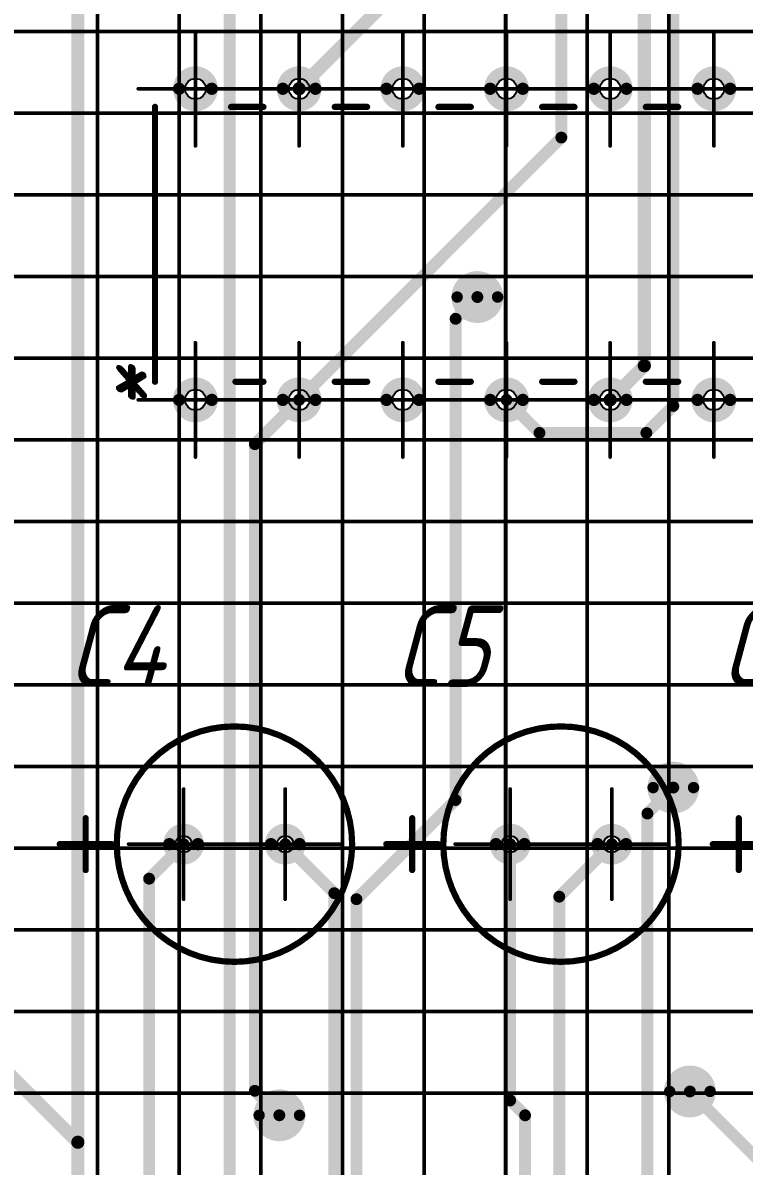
# Model space of a CAD drawing. Header units: millimetres. Extents: x 95 to 923, y 69 to 658.
# Drawn here: x 254.5 to 289.8, y 318.4 to 374.4 of the extents above; entities that cross this region are included whole.
import ezdxf

# ---------------------------------------------------------------- set-up
doc = ezdxf.new("R2010")
doc.units = ezdxf.units.MM
for name, color, linetype in [('Mechanical11', 56, 'Continuous'), ('Mechanical12', 56, 'Continuous'), ('Mechanical7', 56, 'Continuous'), ('Mechanical9', 56, 'Continuous')]:
    doc.layers.add(name, color=color, linetype=linetype)
doc.styles.add('GOST type A', font='', dxfattribs={"height": 0.2})
doc.styles.get('GOST type A').set_extended_font_data('GOST type A', italic=True)

msp = doc.modelspace()

# ---------------------------------------------------------------- linework, layer by layer
at = {"layer": 'Mechanical11', "color": 7}
for p, q in [((262.471, 371.027), (262.432, 371.222)), ((262.432, 371.222), (262.942, 371.222)), ((262.581, 370.861), (262.471, 371.027)), ((262.747, 370.751), (262.581, 370.861)), ((262.942, 370.712), (262.747, 370.751)), ((262.942, 371.222), (262.942, 370.712)), ((262.942, 371.222), (263.452, 371.222)), ((262.942, 370.712), (262.942, 371.222)), ((263.137, 370.751), (262.942, 370.712)), ((263.302, 370.861), (263.137, 370.751)), ((263.413, 371.027), (263.302, 370.861)), ((263.452, 371.222), (263.413, 371.027)), ((267.551, 371.027), (267.512, 371.222)), ((267.512, 371.222), (268.022, 371.222)), ((267.661, 370.861), (267.551, 371.027)), ((267.827, 370.751), (267.661, 370.861)), ((268.022, 370.712), (267.827, 370.751)), ((268.022, 371.222), (268.022, 370.712)), ((268.022, 371.222), (268.532, 371.222)), ((268.022, 370.712), (268.022, 371.222)), ((268.217, 370.751), (268.022, 370.712)), ((268.382, 370.861), (268.217, 370.751)), ((268.493, 371.027), (268.382, 370.861)), ((268.532, 371.222), (268.493, 371.027)), ((272.631, 371.027), (272.592, 371.222)), ((272.592, 371.222), (273.102, 371.222)), ((272.741, 370.861), (272.631, 371.027)), ((272.907, 370.751), (272.741, 370.861)), ((273.102, 370.712), (272.907, 370.751)), ((273.102, 371.222), (273.102, 370.712)), ((273.102, 371.222), (273.612, 371.222)), ((273.102, 370.712), (273.102, 371.222)), ((273.297, 370.751), (273.102, 370.712)), ((273.462, 370.861), (273.297, 370.751)), ((273.573, 371.027), (273.462, 370.861)), ((273.612, 371.222), (273.573, 371.027)), ((277.711, 371.027), (277.672, 371.222)), ((277.672, 371.222), (278.182, 371.222)), ((277.821, 370.861), (277.711, 371.027)), ((277.987, 370.751), (277.821, 370.861)), ((278.182, 370.712), (277.987, 370.751)), ((278.182, 371.222), (278.182, 370.712)), ((278.182, 371.222), (278.692, 371.222)), ((278.182, 370.712), (278.182, 371.222)), ((278.377, 370.751), (278.182, 370.712)), ((278.542, 370.861), (278.377, 370.751)), ((278.653, 371.027), (278.542, 370.861)), ((278.692, 371.222), (278.653, 371.027)), ((282.791, 371.027), (282.752, 371.222)), ((282.752, 371.222), (283.262, 371.222)), ((282.901, 370.861), (282.791, 371.027)), ((283.067, 370.751), (282.901, 370.861)), ((283.262, 370.712), (283.067, 370.751)), ((283.262, 371.222), (283.262, 370.712)), ((283.262, 371.222), (283.772, 371.222)), ((283.262, 370.712), (283.262, 371.222)), ((283.457, 370.751), (283.262, 370.712)), ((283.622, 370.861), (283.457, 370.751)), ((283.733, 371.027), (283.622, 370.861)), ((283.772, 371.222), (283.733, 371.027)), ((287.871, 371.027), (287.832, 371.222)), ((287.832, 371.222), (288.342, 371.222)), ((287.981, 370.861), (287.871, 371.027)), ((288.147, 370.751), (287.981, 370.861)), ((288.342, 370.712), (288.147, 370.751)), ((288.342, 371.222), (288.342, 370.712)), ((288.342, 371.222), (288.852, 371.222)), ((288.342, 370.712), (288.342, 371.222)), ((288.537, 370.751), (288.342, 370.712)), ((288.702, 370.861), (288.537, 370.751)), ((288.813, 371.027), (288.702, 370.861)), ((288.852, 371.222), (288.813, 371.027)), ((262.471, 355.787), (262.432, 355.982)), ((262.432, 355.982), (262.942, 355.982)), ((262.581, 355.621), (262.471, 355.787)), ((262.747, 355.511), (262.581, 355.621)), ((262.942, 355.982), (262.942, 355.472)), ((262.942, 355.982), (263.452, 355.982)), ((262.942, 355.472), (262.942, 355.982)), ((263.302, 355.621), (263.137, 355.511)), ((263.413, 355.787), (263.302, 355.621)), ((263.452, 355.982), (263.413, 355.787)), ((267.551, 355.787), (267.512, 355.982)), ((267.512, 355.982), (268.022, 355.982)), ((267.661, 355.621), (267.551, 355.787)), ((267.827, 355.511), (267.661, 355.621)), ((268.022, 355.982), (268.022, 355.472)), ((268.022, 355.982), (268.532, 355.982)), ((268.022, 355.472), (268.022, 355.982)), ((268.382, 355.621), (268.217, 355.511)), ((268.493, 355.787), (268.382, 355.621)), ((268.532, 355.982), (268.493, 355.787)), ((272.631, 355.787), (272.592, 355.982)), ((272.592, 355.982), (273.102, 355.982)), ((272.741, 355.621), (272.631, 355.787)), ((272.907, 355.511), (272.741, 355.621)), ((273.102, 355.982), (273.102, 355.472)), ((273.102, 355.982), (273.612, 355.982)), ((273.102, 355.472), (273.102, 355.982)), ((273.462, 355.621), (273.297, 355.511)), ((273.573, 355.787), (273.462, 355.621)), ((273.612, 355.982), (273.573, 355.787)), ((277.711, 355.787), (277.672, 355.982)), ((277.672, 355.982), (278.182, 355.982)), ((277.821, 355.621), (277.711, 355.787)), ((277.987, 355.511), (277.821, 355.621)), ((278.182, 355.982), (278.182, 355.472)), ((278.182, 355.982), (278.692, 355.982)), ((278.182, 355.472), (278.182, 355.982)), ((278.542, 355.621), (278.377, 355.511)), ((278.653, 355.787), (278.542, 355.621)), ((278.692, 355.982), (278.653, 355.787)), ((282.791, 355.787), (282.752, 355.982)), ((282.752, 355.982), (283.262, 355.982)), ((282.901, 355.621), (282.791, 355.787)), ((283.067, 355.511), (282.901, 355.621)), ((283.262, 355.982), (283.262, 355.472)), ((283.262, 355.982), (283.772, 355.982)), ((283.262, 355.472), (283.262, 355.982)), ((283.622, 355.621), (283.457, 355.511)), ((283.733, 355.787), (283.622, 355.621)), ((283.772, 355.982), (283.733, 355.787)), ((287.871, 355.787), (287.832, 355.982)), ((287.832, 355.982), (288.342, 355.982)), ((287.981, 355.621), (287.871, 355.787)), ((288.147, 355.511), (287.981, 355.621)), ((288.342, 355.982), (288.342, 355.472)), ((288.342, 355.982), (288.852, 355.982)), ((288.342, 355.472), (288.342, 355.982)), ((288.702, 355.621), (288.537, 355.511)), ((288.813, 355.787), (288.702, 355.621)), ((288.852, 355.982), (288.813, 355.787)), ((262.942, 355.472), (262.747, 355.511)), ((263.137, 355.511), (262.942, 355.472)), ((268.022, 355.472), (267.827, 355.511)), ((268.217, 355.511), (268.022, 355.472)), ((273.102, 355.472), (272.907, 355.511)), ((273.297, 355.511), (273.102, 355.472)), ((278.182, 355.472), (277.987, 355.511)), ((278.377, 355.511), (278.182, 355.472)), ((283.262, 355.472), (283.067, 355.511)), ((283.457, 355.511), (283.262, 355.472)), ((288.342, 355.472), (288.147, 355.511)), ((288.537, 355.511), (288.342, 355.472)), ((262.364, 334.222), (262.364, 334.63)), ((262.364, 334.63), (262.52, 334.599)), ((262.52, 334.599), (262.652, 334.51)), ((262.652, 334.51), (262.74, 334.378)), ((262.74, 334.378), (262.771, 334.222)), ((267.342, 334.222), (267.342, 334.63)), ((267.342, 334.63), (267.498, 334.599)), ((267.498, 334.599), (267.63, 334.51)), ((267.63, 334.51), (267.719, 334.378)), ((267.719, 334.378), (267.75, 334.222)), ((278.364, 334.222), (278.364, 334.63)), ((278.364, 334.63), (278.52, 334.599)), ((278.52, 334.599), (278.652, 334.51)), ((278.652, 334.51), (278.74, 334.378)), ((278.74, 334.378), (278.771, 334.222)), ((283.342, 334.222), (283.342, 334.63)), ((283.342, 334.63), (283.498, 334.599)), ((283.498, 334.599), (283.63, 334.51)), ((283.63, 334.51), (283.719, 334.378)), ((283.719, 334.378), (283.75, 334.222)), ((261.987, 334.066), (261.956, 334.222)), ((261.956, 334.222), (262.364, 334.222)), ((262.075, 333.933), (261.987, 334.066)), ((262.207, 333.845), (262.075, 333.933)), ((262.364, 333.814), (262.207, 333.845)), ((262.771, 334.222), (262.364, 334.222)), ((262.364, 334.222), (262.364, 333.814)), ((262.364, 334.222), (262.771, 334.222)), ((262.364, 333.814), (262.364, 334.222)), ((262.52, 333.845), (262.364, 333.814)), ((262.652, 333.933), (262.52, 333.845)), ((262.74, 334.066), (262.652, 333.933)), ((262.771, 334.222), (262.74, 334.066)), ((266.965, 334.066), (266.934, 334.222)), ((266.934, 334.222), (267.342, 334.222)), ((267.054, 333.933), (266.965, 334.066)), ((267.186, 333.845), (267.054, 333.933)), ((267.342, 333.814), (267.186, 333.845)), ((267.75, 334.222), (267.342, 334.222)), ((267.342, 334.222), (267.342, 333.814)), ((267.342, 334.222), (267.75, 334.222)), ((267.342, 333.814), (267.342, 334.222)), ((267.498, 333.845), (267.342, 333.814)), ((267.63, 333.933), (267.498, 333.845)), ((267.719, 334.066), (267.63, 333.933)), ((267.75, 334.222), (267.719, 334.066)), ((277.987, 334.066), (277.956, 334.222)), ((277.956, 334.222), (278.364, 334.222)), ((278.075, 333.933), (277.987, 334.066)), ((278.207, 333.845), (278.075, 333.933)), ((278.364, 333.814), (278.207, 333.845)), ((278.771, 334.222), (278.364, 334.222)), ((278.364, 334.222), (278.364, 333.814)), ((278.364, 334.222), (278.771, 334.222)), ((278.364, 333.814), (278.364, 334.222)), ((278.52, 333.845), (278.364, 333.814)), ((278.652, 333.933), (278.52, 333.845)), ((278.74, 334.066), (278.652, 333.933)), ((278.771, 334.222), (278.74, 334.066)), ((282.965, 334.066), (282.934, 334.222)), ((282.934, 334.222), (283.342, 334.222)), ((283.054, 333.933), (282.965, 334.066)), ((283.186, 333.845), (283.054, 333.933)), ((283.342, 333.814), (283.186, 333.845)), ((283.75, 334.222), (283.342, 334.222)), ((283.342, 334.222), (283.342, 333.814)), ((283.342, 334.222), (283.75, 334.222)), ((283.342, 333.814), (283.342, 334.222)), ((283.498, 333.845), (283.342, 333.814)), ((283.63, 333.933), (283.498, 333.845)), ((283.719, 334.066), (283.63, 333.933)), ((283.75, 334.222), (283.719, 334.066))]:
    msp.add_line(p, q, dxfattribs=at)
for points, const_width in [([(277.112, 361.02, 1), (276.4, 361.02, 1)], 0.711), ([(276.223, 361.02, 1), (276.578, 361.02, 1)], 0.356), ([(276.934, 361.02, 1), (277.289, 361.02, 1)], 0.356), ([(286.713, 336.991, 1), (286.002, 336.991, 1)], 0.711), ([(285.824, 336.991, 1), (286.179, 336.991, 1)], 0.356), ([(286.535, 336.991, 1), (286.891, 336.991, 1)], 0.356), ([(287.526, 322.107, 1), (286.814, 322.107, 1)], 0.711), ([(286.637, 322.107, 1), (286.992, 322.107, 1)], 0.356), ([(287.348, 322.107, 1), (287.703, 322.107, 1)], 0.356), ([(267.409, 320.939, 1), (266.698, 320.939, 1)], 0.711), ([(266.52, 320.939, 1), (266.875, 320.939, 1)], 0.356), ([(267.231, 320.939, 1), (267.587, 320.939, 1)], 0.356)]:
    msp.add_lwpolyline(points, format="xyb", close=True, dxfattribs=dict(at, const_width=const_width))
at = {"layer": 'Mechanical12', "color": 7}
for p, q in [((262.432, 371.222), (262.471, 371.417)), ((262.471, 371.417), (262.581, 371.582)), ((262.581, 371.582), (262.747, 371.693)), ((262.747, 371.693), (262.942, 371.732)), ((262.942, 371.222), (262.942, 371.732)), ((262.942, 371.732), (263.137, 371.693)), ((262.942, 371.732), (262.942, 371.222)), ((263.137, 371.693), (263.302, 371.582)), ((263.302, 371.582), (263.413, 371.417)), ((263.413, 371.417), (263.452, 371.222)), ((267.512, 371.222), (267.551, 371.417)), ((267.551, 371.417), (267.661, 371.582)), ((267.661, 371.582), (267.827, 371.693)), ((267.827, 371.693), (268.022, 371.732)), ((268.022, 371.222), (268.022, 371.732)), ((268.022, 371.732), (268.217, 371.693)), ((268.022, 371.732), (268.022, 371.222)), ((268.217, 371.693), (268.382, 371.582)), ((268.382, 371.582), (268.493, 371.417)), ((268.493, 371.417), (268.532, 371.222)), ((272.592, 371.222), (272.631, 371.417)), ((272.631, 371.417), (272.741, 371.582)), ((272.741, 371.582), (272.907, 371.693)), ((272.907, 371.693), (273.102, 371.732)), ((273.102, 371.222), (273.102, 371.732)), ((273.102, 371.732), (273.297, 371.693)), ((273.102, 371.732), (273.102, 371.222)), ((273.297, 371.693), (273.462, 371.582)), ((273.462, 371.582), (273.573, 371.417)), ((273.573, 371.417), (273.612, 371.222)), ((277.672, 371.222), (277.711, 371.417)), ((277.711, 371.417), (277.821, 371.582)), ((277.821, 371.582), (277.987, 371.693)), ((277.987, 371.693), (278.182, 371.732)), ((278.182, 371.222), (278.182, 371.732)), ((278.182, 371.732), (278.377, 371.693)), ((278.182, 371.732), (278.182, 371.222)), ((278.377, 371.693), (278.542, 371.582)), ((278.542, 371.582), (278.653, 371.417)), ((278.653, 371.417), (278.692, 371.222)), ((282.752, 371.222), (282.791, 371.417)), ((282.791, 371.417), (282.901, 371.582)), ((282.901, 371.582), (283.067, 371.693)), ((283.067, 371.693), (283.262, 371.732)), ((283.262, 371.222), (283.262, 371.732)), ((283.262, 371.732), (283.457, 371.693)), ((283.262, 371.732), (283.262, 371.222)), ((283.457, 371.693), (283.622, 371.582)), ((283.622, 371.582), (283.733, 371.417)), ((283.733, 371.417), (283.772, 371.222)), ((287.832, 371.222), (287.871, 371.417)), ((287.871, 371.417), (287.981, 371.582)), ((287.981, 371.582), (288.147, 371.693)), ((288.147, 371.693), (288.342, 371.732)), ((288.342, 371.222), (288.342, 371.732)), ((288.342, 371.732), (288.537, 371.693)), ((288.342, 371.732), (288.342, 371.222)), ((288.537, 371.693), (288.702, 371.582)), ((288.702, 371.582), (288.813, 371.417)), ((288.813, 371.417), (288.852, 371.222)), ((262.942, 371.222), (262.432, 371.222)), ((263.452, 371.222), (262.942, 371.222)), ((268.022, 371.222), (267.512, 371.222)), ((268.532, 371.222), (268.022, 371.222)), ((273.102, 371.222), (272.592, 371.222)), ((273.612, 371.222), (273.102, 371.222)), ((278.182, 371.222), (277.672, 371.222)), ((278.692, 371.222), (278.182, 371.222)), ((283.262, 371.222), (282.752, 371.222)), ((283.772, 371.222), (283.262, 371.222)), ((288.342, 371.222), (287.832, 371.222)), ((288.852, 371.222), (288.342, 371.222)), ((262.432, 355.982), (262.471, 356.177)), ((262.471, 356.177), (262.581, 356.342)), ((262.581, 356.342), (262.747, 356.453)), ((262.747, 356.453), (262.942, 356.492)), ((262.942, 355.982), (262.942, 356.492)), ((262.942, 356.492), (263.137, 356.453)), ((262.942, 356.492), (262.942, 355.982)), ((263.137, 356.453), (263.302, 356.342)), ((263.302, 356.342), (263.413, 356.177)), ((263.413, 356.177), (263.452, 355.982)), ((267.512, 355.982), (267.551, 356.177)), ((267.551, 356.177), (267.661, 356.342)), ((267.661, 356.342), (267.827, 356.453)), ((267.827, 356.453), (268.022, 356.492)), ((268.022, 355.982), (268.022, 356.492)), ((268.022, 356.492), (268.217, 356.453)), ((268.022, 356.492), (268.022, 355.982)), ((268.217, 356.453), (268.382, 356.342)), ((268.382, 356.342), (268.493, 356.177)), ((268.493, 356.177), (268.532, 355.982)), ((272.592, 355.982), (272.631, 356.177)), ((272.631, 356.177), (272.741, 356.342)), ((272.741, 356.342), (272.907, 356.453)), ((272.907, 356.453), (273.102, 356.492)), ((273.102, 355.982), (273.102, 356.492)), ((273.102, 356.492), (273.297, 356.453)), ((273.102, 356.492), (273.102, 355.982)), ((273.297, 356.453), (273.462, 356.342)), ((273.462, 356.342), (273.573, 356.177)), ((273.573, 356.177), (273.612, 355.982)), ((277.672, 355.982), (277.711, 356.177)), ((277.711, 356.177), (277.821, 356.342)), ((277.821, 356.342), (277.987, 356.453)), ((277.987, 356.453), (278.182, 356.492)), ((278.182, 355.982), (278.182, 356.492)), ((278.182, 356.492), (278.377, 356.453)), ((278.182, 356.492), (278.182, 355.982)), ((278.377, 356.453), (278.542, 356.342)), ((278.542, 356.342), (278.653, 356.177)), ((278.653, 356.177), (278.692, 355.982)), ((282.752, 355.982), (282.791, 356.177)), ((282.791, 356.177), (282.901, 356.342)), ((282.901, 356.342), (283.067, 356.453)), ((283.067, 356.453), (283.262, 356.492)), ((283.262, 355.982), (283.262, 356.492)), ((283.262, 356.492), (283.457, 356.453)), ((283.262, 356.492), (283.262, 355.982)), ((283.457, 356.453), (283.622, 356.342)), ((283.622, 356.342), (283.733, 356.177)), ((283.733, 356.177), (283.772, 355.982)), ((287.832, 355.982), (287.871, 356.177)), ((287.871, 356.177), (287.981, 356.342)), ((287.981, 356.342), (288.147, 356.453)), ((288.147, 356.453), (288.342, 356.492)), ((288.342, 355.982), (288.342, 356.492)), ((288.342, 356.492), (288.537, 356.453)), ((288.342, 356.492), (288.342, 355.982)), ((288.537, 356.453), (288.702, 356.342)), ((288.702, 356.342), (288.813, 356.177)), ((288.813, 356.177), (288.852, 355.982)), ((262.942, 355.982), (262.432, 355.982)), ((263.452, 355.982), (262.942, 355.982)), ((268.022, 355.982), (267.512, 355.982)), ((268.532, 355.982), (268.022, 355.982)), ((273.102, 355.982), (272.592, 355.982)), ((273.612, 355.982), (273.102, 355.982)), ((278.182, 355.982), (277.672, 355.982)), ((278.692, 355.982), (278.182, 355.982)), ((283.262, 355.982), (282.752, 355.982)), ((283.772, 355.982), (283.262, 355.982)), ((288.342, 355.982), (287.832, 355.982)), ((288.852, 355.982), (288.342, 355.982)), ((261.956, 334.222), (261.987, 334.378)), ((261.987, 334.378), (262.075, 334.51)), ((262.075, 334.51), (262.207, 334.599)), ((262.207, 334.599), (262.364, 334.63)), ((262.364, 334.63), (262.364, 334.222)), ((266.934, 334.222), (266.965, 334.378)), ((266.965, 334.378), (267.054, 334.51)), ((267.054, 334.51), (267.186, 334.599)), ((267.186, 334.599), (267.342, 334.63)), ((267.342, 334.63), (267.342, 334.222)), ((277.956, 334.222), (277.987, 334.378)), ((277.987, 334.378), (278.075, 334.51)), ((278.075, 334.51), (278.207, 334.599)), ((278.207, 334.599), (278.364, 334.63)), ((278.364, 334.63), (278.364, 334.222)), ((282.934, 334.222), (282.965, 334.378)), ((282.965, 334.378), (283.054, 334.51)), ((283.054, 334.51), (283.186, 334.599)), ((283.186, 334.599), (283.342, 334.63)), ((283.342, 334.63), (283.342, 334.222)), ((262.364, 334.222), (261.956, 334.222)), ((267.342, 334.222), (266.934, 334.222)), ((278.364, 334.222), (277.956, 334.222)), ((283.342, 334.222), (282.934, 334.222))]:
    msp.add_line(p, q, dxfattribs=at)
for points, const_width in [([(280.871, 368.831), (280.871, 402.268)], 0.58), ([(286.357, 355.686), (286.357, 400.187)], 0.58), ([(264.616, 295.576), (264.616, 395.517)], 0.58), ([(284.935, 357.655), (284.935, 393.756)], 0.646), ([(257.182, 319.62), (257.182, 393.062)], 0.646), ([(268.022, 371.222), (273.149, 376.349)], 0.646), ([(260.961, 356.871), (260.961, 370.333)], 0.305), ([(264.69, 370.333), (266.274, 370.333)], 0.305), ([(269.77, 370.333), (271.354, 370.333)], 0.305), ([(274.85, 370.333), (276.434, 370.333)], 0.305), ([(279.93, 370.333), (281.514, 370.333)], 0.305), ([(285.01, 370.333), (286.594, 370.333)], 0.305), ([(268.022, 355.982), (280.871, 368.831)], 0.58), ([(275.689, 359.953), (276.756, 361.02)], 0.58), ([(275.689, 336.382), (275.689, 359.953)], 0.58), ([(283.262, 355.982), (284.935, 357.655)], 0.646), ([(264.903, 356.871), (266.274, 356.871)], 0.305), ([(269.77, 356.871), (271.354, 356.871)], 0.305), ([(274.85, 356.871), (276.434, 356.871)], 0.305), ([(279.93, 356.871), (281.514, 356.871)], 0.305), ([(285.01, 356.871), (286.594, 356.871)], 0.305), ([(265.852, 353.812), (268.022, 355.982)], 0.58), ([(278.182, 355.982), (279.799, 354.365)], 0.58), ([(285.036, 354.365), (286.357, 355.686)], 0.58), ([(279.799, 354.365), (285.036, 354.365)], 0.58), ([(265.852, 322.14), (265.852, 353.812)], 0.58), ([(285.087, 335.721), (286.357, 336.991)], 0.58), ([(270.832, 331.525), (275.689, 336.382)], 0.58), ([(241.089, 335.713), (257.182, 319.62)], 0.646), ([(285.087, 295.727), (285.087, 335.721)], 0.58), ([(257.563, 332.952), (257.563, 335.492)], 0.305), ([(273.563, 332.952), (273.563, 335.492)], 0.305), ([(289.563, 332.952), (289.563, 335.492)], 0.305), ([(256.293, 334.222), (258.833, 334.222)], 0.305), ([(260.672, 332.53), (262.364, 334.222)], 0.58), ([(267.342, 334.222), (269.744, 331.82)], 0.58), ([(272.293, 334.222), (274.833, 334.222)], 0.305), ([(278.364, 321.668), (278.364, 334.222)], 0.58), ([(280.769, 331.649), (283.342, 334.222)], 0.58), ([(288.293, 334.222), (290.833, 334.222)], 0.305), ([(260.672, 292.694), (260.672, 332.53)], 0.58), ([(269.744, 292.489), (269.744, 331.82)], 0.58), ([(270.832, 287.614), (270.832, 331.525)], 0.58), ([(280.769, 292.694), (280.769, 331.649)], 0.58), ([(265.852, 322.14), (267.053, 320.939)], 0.58), ([(287.17, 322.107), (292.742, 316.535)], 0.58), ([(278.364, 321.668), (279.093, 320.939)], 0.58), ([(279.093, 294.813), (279.093, 320.939)], 0.58), ([(257.182, 308.462), (257.182, 319.62)], 0.646)]:
    msp.add_lwpolyline(points, dxfattribs=dict(at, const_width=const_width))
for points, const_width in [([(263.742, 371.222, 1), (262.142, 371.222, 1)], 0.6), ([(263.742, 371.222, 1), (262.142, 371.222, 1)], 0.6), ([(268.822, 371.222, 1), (267.222, 371.222, 1)], 0.6), ([(268.822, 371.222, 1), (267.222, 371.222, 1)], 0.6), ([(273.902, 371.222, 1), (272.302, 371.222, 1)], 0.6), ([(273.902, 371.222, 1), (272.302, 371.222, 1)], 0.6), ([(278.982, 371.222, 1), (277.382, 371.222, 1)], 0.6), ([(278.982, 371.222, 1), (277.382, 371.222, 1)], 0.6), ([(284.062, 371.222, 1), (282.462, 371.222, 1)], 0.6), ([(284.062, 371.222, 1), (282.462, 371.222, 1)], 0.6), ([(289.142, 371.222, 1), (287.542, 371.222, 1)], 0.6), ([(289.142, 371.222, 1), (287.542, 371.222, 1)], 0.6), ([(261.992, 371.222, 1), (262.292, 371.222, 1)], 0.3), ([(261.992, 371.222, 1), (262.292, 371.222, 1)], 0.3), ([(263.592, 371.222, 1), (263.892, 371.222, 1)], 0.3), ([(263.592, 371.222, 1), (263.892, 371.222, 1)], 0.3), ([(267.072, 371.222, 1), (267.372, 371.222, 1)], 0.3), ([(267.072, 371.222, 1), (267.372, 371.222, 1)], 0.3), ([(267.86, 371.222, 1), (268.183, 371.222, 1)], 0.323), ([(268.672, 371.222, 1), (268.972, 371.222, 1)], 0.3), ([(268.672, 371.222, 1), (268.972, 371.222, 1)], 0.3), ([(272.152, 371.222, 1), (272.452, 371.222, 1)], 0.3), ([(272.152, 371.222, 1), (272.452, 371.222, 1)], 0.3), ([(273.752, 371.222, 1), (274.052, 371.222, 1)], 0.3), ([(273.752, 371.222, 1), (274.052, 371.222, 1)], 0.3), ([(277.232, 371.222, 1), (277.532, 371.222, 1)], 0.3), ([(277.232, 371.222, 1), (277.532, 371.222, 1)], 0.3), ([(278.832, 371.222, 1), (279.132, 371.222, 1)], 0.3), ([(278.832, 371.222, 1), (279.132, 371.222, 1)], 0.3), ([(282.312, 371.222, 1), (282.612, 371.222, 1)], 0.3), ([(282.312, 371.222, 1), (282.612, 371.222, 1)], 0.3), ([(283.912, 371.222, 1), (284.212, 371.222, 1)], 0.3), ([(283.912, 371.222, 1), (284.212, 371.222, 1)], 0.3), ([(287.392, 371.222, 1), (287.692, 371.222, 1)], 0.3), ([(287.392, 371.222, 1), (287.692, 371.222, 1)], 0.3), ([(288.992, 371.222, 1), (289.292, 371.222, 1)], 0.3), ([(288.992, 371.222, 1), (289.292, 371.222, 1)], 0.3), ([(260.884, 370.333, 1), (261.037, 370.333, 1)], 0.152), ([(264.613, 370.333, 1), (264.766, 370.333, 1)], 0.152), ([(266.198, 370.333, 1), (266.35, 370.333, 1)], 0.152), ([(269.693, 370.333, 1), (269.846, 370.333, 1)], 0.152), ([(271.278, 370.333, 1), (271.43, 370.333, 1)], 0.152), ([(274.773, 370.333, 1), (274.926, 370.333, 1)], 0.152), ([(276.358, 370.333, 1), (276.51, 370.333, 1)], 0.152), ([(279.853, 370.333, 1), (280.006, 370.333, 1)], 0.152), ([(281.438, 370.333, 1), (281.59, 370.333, 1)], 0.152), ([(284.933, 370.333, 1), (285.086, 370.333, 1)], 0.152), ([(286.518, 370.333, 1), (286.67, 370.333, 1)], 0.152), ([(280.726, 368.831, 1), (281.016, 368.831, 1)], 0.29), ([(280.726, 368.831, 1), (281.016, 368.831, 1)], 0.29), ([(277.747, 361.02, 1), (275.765, 361.02, 1)], 0.559), ([(275.626, 361.02, 1), (275.905, 361.02, 1)], 0.279), ([(276.611, 361.02, 1), (276.901, 361.02, 1)], 0.29), ([(277.607, 361.02, 1), (277.886, 361.02, 1)], 0.279), ([(275.544, 359.953, 1), (275.834, 359.953, 1)], 0.29), ([(275.544, 359.953, 1), (275.834, 359.953, 1)], 0.29), ([(284.773, 357.655, 1), (285.096, 357.655, 1)], 0.323), ([(284.773, 357.655, 1), (285.096, 357.655, 1)], 0.323), ([(260.884, 356.871, 1), (261.037, 356.871, 1)], 0.152), ([(263.742, 355.982, 1), (262.142, 355.982, 1)], 0.6), ([(263.742, 355.982, 1), (262.142, 355.982, 1)], 0.6), ([(264.827, 356.871, 1), (264.979, 356.871, 1)], 0.152), ([(266.198, 356.871, 1), (266.35, 356.871, 1)], 0.152), ([(268.822, 355.982, 1), (267.222, 355.982, 1)], 0.6), ([(268.822, 355.982, 1), (267.222, 355.982, 1)], 0.6), ([(269.693, 356.871, 1), (269.846, 356.871, 1)], 0.152), ([(271.278, 356.871, 1), (271.43, 356.871, 1)], 0.152), ([(273.902, 355.982, 1), (272.302, 355.982, 1)], 0.6), ([(273.902, 355.982, 1), (272.302, 355.982, 1)], 0.6), ([(274.773, 356.871, 1), (274.926, 356.871, 1)], 0.152), ([(276.358, 356.871, 1), (276.51, 356.871, 1)], 0.152), ([(278.982, 355.982, 1), (277.382, 355.982, 1)], 0.6), ([(278.982, 355.982, 1), (277.382, 355.982, 1)], 0.6), ([(279.853, 356.871, 1), (280.006, 356.871, 1)], 0.152), ([(281.438, 356.871, 1), (281.59, 356.871, 1)], 0.152), ([(284.062, 355.982, 1), (282.462, 355.982, 1)], 0.6), ([(284.062, 355.982, 1), (282.462, 355.982, 1)], 0.6), ([(284.933, 356.871, 1), (285.086, 356.871, 1)], 0.152), ([(286.518, 356.871, 1), (286.67, 356.871, 1)], 0.152), ([(289.142, 355.982, 1), (287.542, 355.982, 1)], 0.6), ([(289.142, 355.982, 1), (287.542, 355.982, 1)], 0.6), ([(261.992, 355.982, 1), (262.292, 355.982, 1)], 0.3), ([(261.992, 355.982, 1), (262.292, 355.982, 1)], 0.3), ([(263.592, 355.982, 1), (263.892, 355.982, 1)], 0.3), ([(263.592, 355.982, 1), (263.892, 355.982, 1)], 0.3), ([(267.072, 355.982, 1), (267.372, 355.982, 1)], 0.3), ([(267.072, 355.982, 1), (267.372, 355.982, 1)], 0.3), ([(267.877, 355.982, 1), (268.167, 355.982, 1)], 0.29), ([(267.877, 355.982, 1), (268.167, 355.982, 1)], 0.29), ([(268.672, 355.982, 1), (268.972, 355.982, 1)], 0.3), ([(268.672, 355.982, 1), (268.972, 355.982, 1)], 0.3), ([(272.152, 355.982, 1), (272.452, 355.982, 1)], 0.3), ([(272.152, 355.982, 1), (272.452, 355.982, 1)], 0.3), ([(273.752, 355.982, 1), (274.052, 355.982, 1)], 0.3), ([(273.752, 355.982, 1), (274.052, 355.982, 1)], 0.3), ([(277.232, 355.982, 1), (277.532, 355.982, 1)], 0.3), ([(277.232, 355.982, 1), (277.532, 355.982, 1)], 0.3), ([(278.037, 355.982, 1), (278.327, 355.982, 1)], 0.29), ([(278.832, 355.982, 1), (279.132, 355.982, 1)], 0.3), ([(278.832, 355.982, 1), (279.132, 355.982, 1)], 0.3), ([(282.312, 355.982, 1), (282.612, 355.982, 1)], 0.3), ([(282.312, 355.982, 1), (282.612, 355.982, 1)], 0.3), ([(283.1, 355.982, 1), (283.423, 355.982, 1)], 0.323), ([(283.912, 355.982, 1), (284.212, 355.982, 1)], 0.3), ([(283.912, 355.982, 1), (284.212, 355.982, 1)], 0.3), ([(287.392, 355.982, 1), (287.692, 355.982, 1)], 0.3), ([(287.392, 355.982, 1), (287.692, 355.982, 1)], 0.3), ([(288.992, 355.982, 1), (289.292, 355.982, 1)], 0.3), ([(288.992, 355.982, 1), (289.292, 355.982, 1)], 0.3), ([(286.212, 355.686, 1), (286.502, 355.686, 1)], 0.29), ([(286.212, 355.686, 1), (286.502, 355.686, 1)], 0.29), ([(279.654, 354.365, 1), (279.944, 354.365, 1)], 0.29), ([(279.654, 354.365, 1), (279.944, 354.365, 1)], 0.29), ([(284.891, 354.365, 1), (285.181, 354.365, 1)], 0.29), ([(284.891, 354.365, 1), (285.181, 354.365, 1)], 0.29), ([(265.707, 353.812, 1), (265.997, 353.812, 1)], 0.29), ([(265.707, 353.812, 1), (265.997, 353.812, 1)], 0.29), ([(270.619, 334.222, 1), (259.087, 334.222, 1)], 0.305), ([(286.619, 334.222, 1), (275.087, 334.222, 1)], 0.305), ([(287.348, 336.991, 1), (285.367, 336.991, 1)], 0.559), ([(285.227, 336.991, 1), (285.506, 336.991, 1)], 0.279), ([(286.212, 336.991, 1), (286.502, 336.991, 1)], 0.29), ([(287.208, 336.991, 1), (287.487, 336.991, 1)], 0.279), ([(275.544, 336.382, 1), (275.834, 336.382, 1)], 0.29), ([(275.544, 336.382, 1), (275.834, 336.382, 1)], 0.29), ([(284.942, 335.721, 1), (285.232, 335.721, 1)], 0.29), ([(284.942, 335.721, 1), (285.232, 335.721, 1)], 0.29), ([(257.487, 335.492, 1), (257.639, 335.492, 1)], 0.152), ([(273.487, 335.492, 1), (273.639, 335.492, 1)], 0.152), ([(289.487, 335.492, 1), (289.639, 335.492, 1)], 0.152), ([(263.064, 334.222, 1), (261.664, 334.222, 1)], 0.6), ([(263.064, 334.222, 1), (261.664, 334.222, 1)], 0.6), ([(268.042, 334.222, 1), (266.642, 334.222, 1)], 0.6), ([(268.042, 334.222, 1), (266.642, 334.222, 1)], 0.6), ([(279.064, 334.222, 1), (277.664, 334.222, 1)], 0.6), ([(279.064, 334.222, 1), (277.664, 334.222, 1)], 0.6), ([(284.042, 334.222, 1), (282.642, 334.222, 1)], 0.6), ([(284.042, 334.222, 1), (282.642, 334.222, 1)], 0.6), ([(256.217, 334.222, 1), (256.369, 334.222, 1)], 0.152), ([(258.757, 334.222, 1), (258.909, 334.222, 1)], 0.152), ([(259.011, 334.222, 1), (259.163, 334.222, 1)], 0.152), ([(261.514, 334.222, 1), (261.814, 334.222, 1)], 0.3), ([(261.514, 334.222, 1), (261.814, 334.222, 1)], 0.3), ([(262.219, 334.222, 1), (262.509, 334.222, 1)], 0.29), ([(262.914, 334.222, 1), (263.214, 334.222, 1)], 0.3), ([(262.914, 334.222, 1), (263.214, 334.222, 1)], 0.3), ([(266.492, 334.222, 1), (266.792, 334.222, 1)], 0.3), ([(266.492, 334.222, 1), (266.792, 334.222, 1)], 0.3), ([(267.197, 334.222, 1), (267.487, 334.222, 1)], 0.29), ([(267.892, 334.222, 1), (268.192, 334.222, 1)], 0.3), ([(267.892, 334.222, 1), (268.192, 334.222, 1)], 0.3), ([(270.542, 334.222, 1), (270.695, 334.222, 1)], 0.152), ([(272.217, 334.222, 1), (272.369, 334.222, 1)], 0.152), ([(274.757, 334.222, 1), (274.909, 334.222, 1)], 0.152), ([(275.011, 334.222, 1), (275.163, 334.222, 1)], 0.152), ([(277.514, 334.222, 1), (277.814, 334.222, 1)], 0.3), ([(277.514, 334.222, 1), (277.814, 334.222, 1)], 0.3), ([(278.219, 334.222, 1), (278.509, 334.222, 1)], 0.29), ([(278.914, 334.222, 1), (279.214, 334.222, 1)], 0.3), ([(278.914, 334.222, 1), (279.214, 334.222, 1)], 0.3), ([(282.492, 334.222, 1), (282.792, 334.222, 1)], 0.3), ([(282.492, 334.222, 1), (282.792, 334.222, 1)], 0.3), ([(283.197, 334.222, 1), (283.487, 334.222, 1)], 0.29), ([(283.892, 334.222, 1), (284.192, 334.222, 1)], 0.3), ([(283.892, 334.222, 1), (284.192, 334.222, 1)], 0.3), ([(286.542, 334.222, 1), (286.695, 334.222, 1)], 0.152), ([(288.217, 334.222, 1), (288.369, 334.222, 1)], 0.152), ([(257.487, 332.952, 1), (257.639, 332.952, 1)], 0.152), ([(260.527, 332.53, 1), (260.817, 332.53, 1)], 0.29), ([(260.527, 332.53, 1), (260.817, 332.53, 1)], 0.29), ([(273.487, 332.952, 1), (273.639, 332.952, 1)], 0.152), ([(289.487, 332.952, 1), (289.639, 332.952, 1)], 0.152), ([(269.599, 331.82, 1), (269.889, 331.82, 1)], 0.29), ([(269.599, 331.82, 1), (269.889, 331.82, 1)], 0.29), ([(270.687, 331.525, 1), (270.977, 331.525, 1)], 0.29), ([(270.687, 331.525, 1), (270.977, 331.525, 1)], 0.29), ([(280.624, 331.649, 1), (280.914, 331.649, 1)], 0.29), ([(280.624, 331.649, 1), (280.914, 331.649, 1)], 0.29), ([(288.161, 322.107, 1), (286.179, 322.107, 1)], 0.559), ([(265.707, 322.14, 1), (265.997, 322.14, 1)], 0.29), ([(265.707, 322.14, 1), (265.997, 322.14, 1)], 0.29), ([(268.044, 320.939, 1), (266.063, 320.939, 1)], 0.559), ([(286.04, 322.107, 1), (286.319, 322.107, 1)], 0.279), ([(287.025, 322.107, 1), (287.315, 322.107, 1)], 0.29), ([(288.021, 322.107, 1), (288.3, 322.107, 1)], 0.279), ([(278.219, 321.668, 1), (278.509, 321.668, 1)], 0.29), ([(278.219, 321.668, 1), (278.509, 321.668, 1)], 0.29), ([(265.923, 320.939, 1), (266.202, 320.939, 1)], 0.279), ([(266.908, 320.939, 1), (267.198, 320.939, 1)], 0.29), ([(267.904, 320.939, 1), (268.183, 320.939, 1)], 0.279), ([(278.948, 320.939, 1), (279.238, 320.939, 1)], 0.29), ([(278.948, 320.939, 1), (279.238, 320.939, 1)], 0.29), ([(257.02, 319.62, 1), (257.343, 319.62, 1)], 0.323), ([(257.02, 319.62, 1), (257.343, 319.62, 1)], 0.323), ([(257.02, 319.62, 1), (257.343, 319.62, 1)], 0.323)]:
    msp.add_lwpolyline(points, format="xyb", close=True, dxfattribs=dict(at, const_width=const_width))
at = {"layer": 'Mechanical7', "color": 7, "const_width": 0.18}
for points in [[(262.942, 368.422), (262.942, 374.022)], [(268.022, 368.422), (268.022, 374.022)], [(273.102, 368.422), (273.102, 374.022)], [(278.182, 368.422), (278.182, 374.022)], [(283.262, 368.422), (283.262, 374.022)], [(288.342, 368.422), (288.342, 374.022)], [(262.942, 368.722), (262.942, 373.722)], [(268.022, 368.722), (268.022, 373.722)], [(273.102, 368.722), (273.102, 373.722)], [(278.182, 368.722), (278.182, 373.722)], [(283.262, 368.722), (283.262, 373.722)], [(288.342, 368.722), (288.342, 373.722)], [(260.142, 371.222), (265.742, 371.222)], [(260.442, 371.222), (265.442, 371.222)], [(265.222, 371.222), (270.822, 371.222)], [(265.522, 371.222), (270.522, 371.222)], [(270.302, 371.222), (275.902, 371.222)], [(270.602, 371.222), (275.602, 371.222)], [(275.382, 371.222), (280.982, 371.222)], [(275.682, 371.222), (280.682, 371.222)], [(280.462, 371.222), (286.062, 371.222)], [(280.762, 371.222), (285.762, 371.222)], [(285.542, 371.222), (291.142, 371.222)], [(285.842, 371.222), (290.842, 371.222)], [(262.942, 353.182), (262.942, 358.782)], [(262.942, 353.482), (262.942, 358.482)], [(268.022, 353.182), (268.022, 358.782)], [(268.022, 353.482), (268.022, 358.482)], [(273.102, 353.182), (273.102, 358.782)], [(273.102, 353.482), (273.102, 358.482)], [(278.182, 353.182), (278.182, 358.782)], [(278.182, 353.482), (278.182, 358.482)], [(283.262, 353.182), (283.262, 358.782)], [(283.262, 353.482), (283.262, 358.482)], [(288.342, 353.182), (288.342, 358.782)], [(288.342, 353.482), (288.342, 358.482)], [(260.142, 355.982), (265.742, 355.982)], [(260.442, 355.982), (265.442, 355.982)], [(265.222, 355.982), (270.822, 355.982)], [(265.522, 355.982), (270.522, 355.982)], [(270.302, 355.982), (275.902, 355.982)], [(270.602, 355.982), (275.602, 355.982)], [(275.382, 355.982), (280.982, 355.982)], [(275.682, 355.982), (280.682, 355.982)], [(280.462, 355.982), (286.062, 355.982)], [(280.762, 355.982), (285.762, 355.982)], [(285.542, 355.982), (291.142, 355.982)], [(285.842, 355.982), (290.842, 355.982)], [(262.364, 331.522), (262.364, 336.922)], [(262.364, 331.822), (262.364, 336.622)], [(267.342, 331.522), (267.342, 336.922)], [(267.342, 331.822), (267.342, 336.622)], [(278.364, 331.522), (278.364, 336.922)], [(278.364, 331.822), (278.364, 336.622)], [(283.342, 331.522), (283.342, 336.922)], [(283.342, 331.822), (283.342, 336.622)], [(259.664, 334.222), (265.064, 334.222)], [(259.964, 334.222), (264.764, 334.222)], [(264.642, 334.222), (270.042, 334.222)], [(264.942, 334.222), (269.742, 334.222)], [(275.664, 334.222), (281.064, 334.222)], [(275.964, 334.222), (280.764, 334.222)], [(280.642, 334.222), (286.042, 334.222)], [(280.942, 334.222), (285.742, 334.222)]]:
    msp.add_lwpolyline(points, dxfattribs=at)
at = {"layer": 'Mechanical7', "color": 7, "const_width": 0.09}
for points in [[(262.897, 374.022, 1), (262.987, 374.022, 1)], [(267.977, 374.022, 1), (268.067, 374.022, 1)], [(273.057, 374.022, 1), (273.147, 374.022, 1)], [(278.137, 374.022, 1), (278.227, 374.022, 1)], [(283.217, 374.022, 1), (283.307, 374.022, 1)], [(288.297, 374.022, 1), (288.387, 374.022, 1)], [(262.897, 373.722, 1), (262.987, 373.722, 1)], [(267.977, 373.722, 1), (268.067, 373.722, 1)], [(273.057, 373.722, 1), (273.147, 373.722, 1)], [(278.137, 373.722, 1), (278.227, 373.722, 1)], [(283.217, 373.722, 1), (283.307, 373.722, 1)], [(288.297, 373.722, 1), (288.387, 373.722, 1)], [(260.097, 371.222, 1), (260.187, 371.222, 1)], [(260.397, 371.222, 1), (260.487, 371.222, 1)], [(265.177, 371.222, 1), (265.267, 371.222, 1)], [(265.397, 371.222, 1), (265.487, 371.222, 1)], [(265.477, 371.222, 1), (265.567, 371.222, 1)], [(265.697, 371.222, 1), (265.787, 371.222, 1)], [(270.257, 371.222, 1), (270.347, 371.222, 1)], [(270.477, 371.222, 1), (270.567, 371.222, 1)], [(270.557, 371.222, 1), (270.647, 371.222, 1)], [(270.777, 371.222, 1), (270.867, 371.222, 1)], [(275.337, 371.222, 1), (275.427, 371.222, 1)], [(275.557, 371.222, 1), (275.647, 371.222, 1)], [(275.637, 371.222, 1), (275.727, 371.222, 1)], [(275.857, 371.222, 1), (275.947, 371.222, 1)], [(280.417, 371.222, 1), (280.507, 371.222, 1)], [(280.637, 371.222, 1), (280.727, 371.222, 1)], [(280.717, 371.222, 1), (280.807, 371.222, 1)], [(280.937, 371.222, 1), (281.027, 371.222, 1)], [(285.497, 371.222, 1), (285.587, 371.222, 1)], [(285.717, 371.222, 1), (285.807, 371.222, 1)], [(285.797, 371.222, 1), (285.887, 371.222, 1)], [(286.017, 371.222, 1), (286.107, 371.222, 1)], [(262.897, 368.722, 1), (262.987, 368.722, 1)], [(262.897, 368.422, 1), (262.987, 368.422, 1)], [(267.977, 368.722, 1), (268.067, 368.722, 1)], [(267.977, 368.422, 1), (268.067, 368.422, 1)], [(273.057, 368.722, 1), (273.147, 368.722, 1)], [(273.057, 368.422, 1), (273.147, 368.422, 1)], [(278.137, 368.722, 1), (278.227, 368.722, 1)], [(278.137, 368.422, 1), (278.227, 368.422, 1)], [(283.217, 368.722, 1), (283.307, 368.722, 1)], [(283.217, 368.422, 1), (283.307, 368.422, 1)], [(288.297, 368.722, 1), (288.387, 368.722, 1)], [(288.297, 368.422, 1), (288.387, 368.422, 1)], [(262.897, 358.782, 1), (262.987, 358.782, 1)], [(262.897, 358.482, 1), (262.987, 358.482, 1)], [(267.977, 358.782, 1), (268.067, 358.782, 1)], [(267.977, 358.482, 1), (268.067, 358.482, 1)], [(273.057, 358.782, 1), (273.147, 358.782, 1)], [(273.057, 358.482, 1), (273.147, 358.482, 1)], [(278.137, 358.782, 1), (278.227, 358.782, 1)], [(278.137, 358.482, 1), (278.227, 358.482, 1)], [(283.217, 358.782, 1), (283.307, 358.782, 1)], [(283.217, 358.482, 1), (283.307, 358.482, 1)], [(288.297, 358.782, 1), (288.387, 358.782, 1)], [(288.297, 358.482, 1), (288.387, 358.482, 1)], [(260.097, 355.982, 1), (260.187, 355.982, 1)], [(260.397, 355.982, 1), (260.487, 355.982, 1)], [(265.177, 355.982, 1), (265.267, 355.982, 1)], [(265.397, 355.982, 1), (265.487, 355.982, 1)], [(265.477, 355.982, 1), (265.567, 355.982, 1)], [(265.697, 355.982, 1), (265.787, 355.982, 1)], [(270.257, 355.982, 1), (270.347, 355.982, 1)], [(270.477, 355.982, 1), (270.567, 355.982, 1)], [(270.557, 355.982, 1), (270.647, 355.982, 1)], [(270.777, 355.982, 1), (270.867, 355.982, 1)], [(275.337, 355.982, 1), (275.427, 355.982, 1)], [(275.557, 355.982, 1), (275.647, 355.982, 1)], [(275.637, 355.982, 1), (275.727, 355.982, 1)], [(275.857, 355.982, 1), (275.947, 355.982, 1)], [(280.417, 355.982, 1), (280.507, 355.982, 1)], [(280.637, 355.982, 1), (280.727, 355.982, 1)], [(280.717, 355.982, 1), (280.807, 355.982, 1)], [(280.937, 355.982, 1), (281.027, 355.982, 1)], [(285.497, 355.982, 1), (285.587, 355.982, 1)], [(285.717, 355.982, 1), (285.807, 355.982, 1)], [(285.797, 355.982, 1), (285.887, 355.982, 1)], [(286.017, 355.982, 1), (286.107, 355.982, 1)], [(262.897, 353.482, 1), (262.987, 353.482, 1)], [(267.977, 353.482, 1), (268.067, 353.482, 1)], [(273.057, 353.482, 1), (273.147, 353.482, 1)], [(278.137, 353.482, 1), (278.227, 353.482, 1)], [(283.217, 353.482, 1), (283.307, 353.482, 1)], [(288.297, 353.482, 1), (288.387, 353.482, 1)], [(262.897, 353.182, 1), (262.987, 353.182, 1)], [(267.977, 353.182, 1), (268.067, 353.182, 1)], [(273.057, 353.182, 1), (273.147, 353.182, 1)], [(278.137, 353.182, 1), (278.227, 353.182, 1)], [(283.217, 353.182, 1), (283.307, 353.182, 1)], [(288.297, 353.182, 1), (288.387, 353.182, 1)], [(262.319, 336.922, 1), (262.409, 336.922, 1)], [(262.319, 336.622, 1), (262.409, 336.622, 1)], [(267.297, 336.922, 1), (267.387, 336.922, 1)], [(267.297, 336.622, 1), (267.387, 336.622, 1)], [(278.319, 336.922, 1), (278.409, 336.922, 1)], [(278.319, 336.622, 1), (278.409, 336.622, 1)], [(283.297, 336.922, 1), (283.387, 336.922, 1)], [(283.297, 336.622, 1), (283.387, 336.622, 1)], [(259.619, 334.222, 1), (259.709, 334.222, 1)], [(259.919, 334.222, 1), (260.009, 334.222, 1)], [(264.597, 334.222, 1), (264.687, 334.222, 1)], [(264.719, 334.222, 1), (264.809, 334.222, 1)], [(264.897, 334.222, 1), (264.987, 334.222, 1)], [(265.019, 334.222, 1), (265.109, 334.222, 1)], [(269.697, 334.222, 1), (269.787, 334.222, 1)], [(269.997, 334.222, 1), (270.087, 334.222, 1)], [(275.619, 334.222, 1), (275.709, 334.222, 1)], [(275.919, 334.222, 1), (276.009, 334.222, 1)], [(280.597, 334.222, 1), (280.687, 334.222, 1)], [(280.719, 334.222, 1), (280.809, 334.222, 1)], [(280.897, 334.222, 1), (280.987, 334.222, 1)], [(281.019, 334.222, 1), (281.109, 334.222, 1)], [(285.697, 334.222, 1), (285.787, 334.222, 1)], [(285.997, 334.222, 1), (286.087, 334.222, 1)], [(262.319, 331.822, 1), (262.409, 331.822, 1)], [(262.319, 331.522, 1), (262.409, 331.522, 1)], [(267.297, 331.822, 1), (267.387, 331.822, 1)], [(267.297, 331.522, 1), (267.387, 331.522, 1)], [(278.319, 331.822, 1), (278.409, 331.822, 1)], [(278.319, 331.522, 1), (278.409, 331.522, 1)], [(283.297, 331.822, 1), (283.387, 331.822, 1)], [(283.297, 331.522, 1), (283.387, 331.522, 1)]]:
    msp.add_lwpolyline(points, format="xyb", close=True, dxfattribs=at)
at = {"layer": 'Mechanical9', "color": 7, "const_width": 0.18}
for points in [[(258.142, 250.022), (258.142, 611.222)], [(262.142, 250.022), (262.142, 611.222)], [(266.142, 250.022), (266.142, 611.222)], [(270.142, 250.022), (270.142, 611.222)], [(274.142, 250.022), (274.142, 611.222)], [(278.142, 250.022), (278.142, 611.222)], [(282.142, 250.022), (282.142, 611.222)], [(286.142, 250.022), (286.142, 611.222)], [(190.142, 374.022), (432.342, 374.022)], [(190.142, 370.022), (432.342, 370.022)], [(190.142, 366.022), (432.342, 366.022)], [(190.142, 362.022), (432.342, 362.022)], [(190.142, 358.022), (432.342, 358.022)], [(190.142, 354.022), (432.342, 354.022)], [(190.142, 350.022), (432.342, 350.022)], [(190.142, 346.022), (432.342, 346.022)], [(190.142, 342.022), (432.342, 342.022)], [(190.142, 338.022), (432.342, 338.022)], [(190.142, 334.022), (432.342, 334.022)], [(190.142, 330.022), (432.342, 330.022)], [(190.142, 326.022), (432.342, 326.022)], [(190.142, 322.022), (432.342, 322.022)]]:
    msp.add_lwpolyline(points, dxfattribs=at)

# ---------------------------------------------------------------- texts
at = {"layer": 'Mechanical7', "color": 7, "style": 'GOST type A'}
msp.add_text('*', height=4, rotation=90, dxfattribs=at).set_placement((261.392, 355.347))
for s, p in [('C4', (256.639, 341.919)), ('C5', (272.641, 341.919)), ('C6', (288.643, 341.919))]:
    msp.add_text(s, height=4, dxfattribs=at).set_placement(p)

doc.saveas('drawing.dxf')
